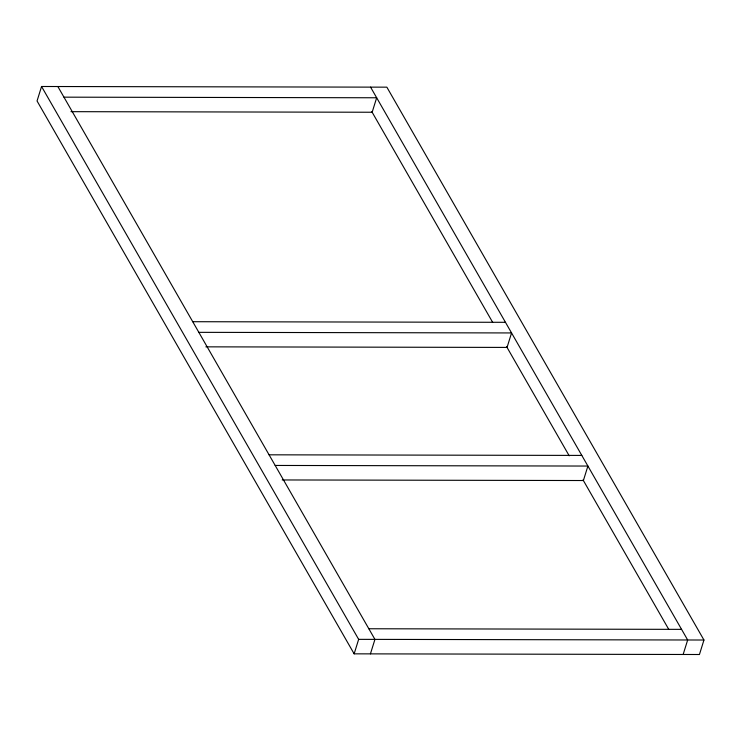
<?xml version="1.0" encoding="UTF-8"?>
<svg xmlns="http://www.w3.org/2000/svg" width="741" height="741" viewBox="0 0 741 741"><rect width="100%" height="100%" fill="white"/><g stroke="black" fill="none" stroke-linecap="round" stroke-linejoin="round"><path stroke-width="1.11" d="M41.561 86.493L37.05 100.98L354.142 653.84L699.439 654.507L703.95 640.02L386.858 87.16L41.561 86.493L358.653 639.353L354.142 653.84M370.426 653.868L374.937 639.39L57.854 86.53M683.146 654.47L687.667 639.983L370.574 87.132M63.948 97.164L376.669 97.766L372.158 112.243L70.979 111.669M192.734 321.705L505.455 322.307M198.829 332.339L511.559 332.941L507.048 347.418L205.859 346.844M269.076 454.817L581.805 455.419M275.18 465.45L587.9 466.052L583.389 480.529L282.21 479.955M368.842 628.757L681.563 629.359M358.653 639.353L703.95 640.02M371.815 111.65L492.663 322.354M506.483 346.436L569.208 455.808M583.019 479.881L668.762 629.387"/></g></svg>
